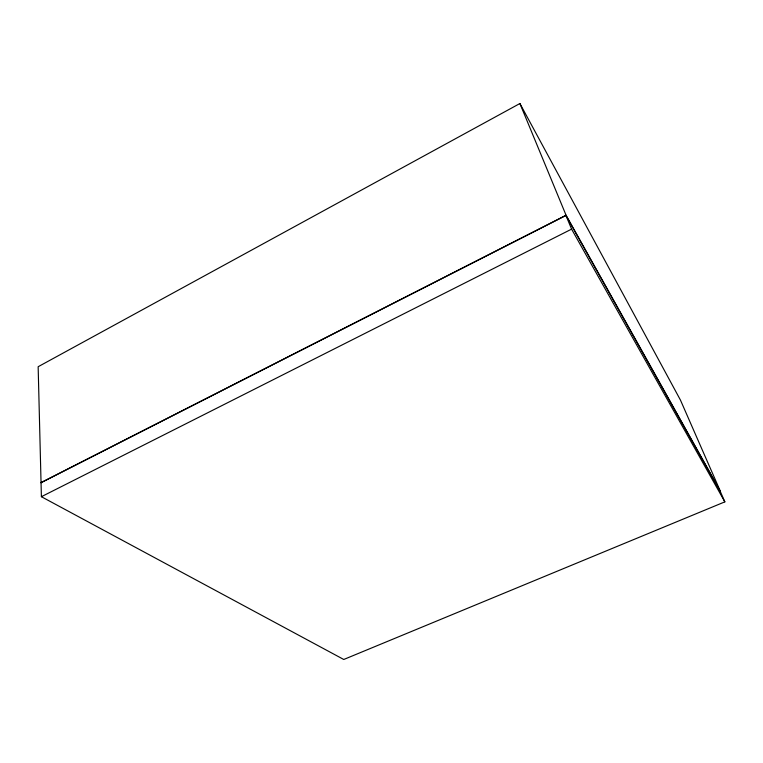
<?xml version="1.0" encoding="UTF-8"?>
<svg xmlns="http://www.w3.org/2000/svg" width="763" height="763" viewBox="0 0 763 763"><rect width="100%" height="100%" fill="white"/><g stroke="black" fill="none" stroke-linecap="round" stroke-linejoin="round"><path stroke-width="1.14" d="M519.899 103.52L566.07 215.242L720.272 491.038L680.462 400.108L519.899 103.52L38.15 366.726L41.393 496.703L343.76 659.48L724.85 501.863L720.138 491.095L565.946 215.471L41.059 482.721M40.925 482.645L566.07 215.242M41.393 496.703L571.592 229.129L565.946 215.471M571.592 229.129L724.85 501.863"/></g></svg>
